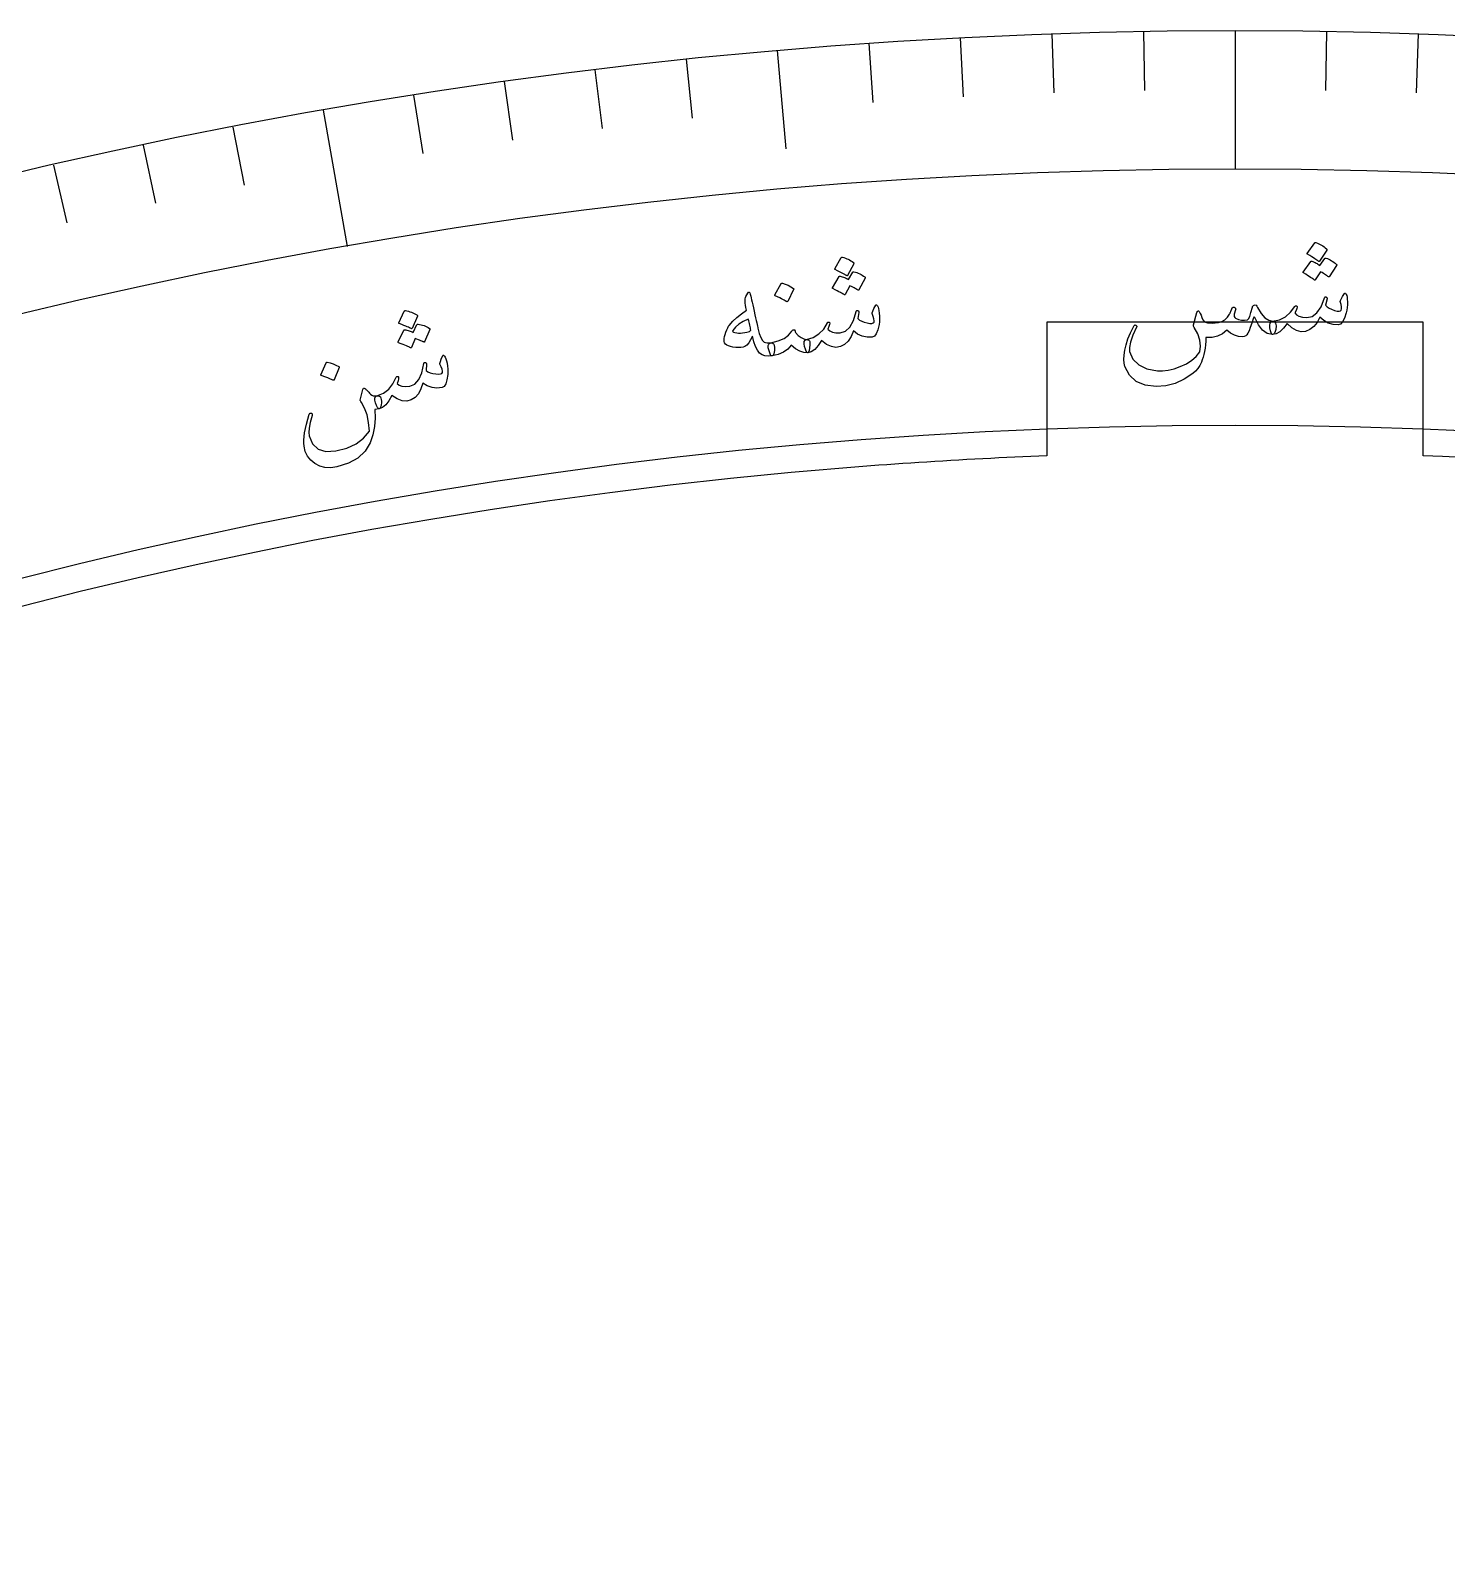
# Model space of a CAD drawing. Header units: millimetres. Extents: x -150 to 150, y -150 to 198.
# Drawn here: x -34.23 to 6.01, y 105.83 to 149.24 of the extents above; entities that cross this region are included whole.
import ezdxf

# ---------------------------------------------------------------- set-up
doc = ezdxf.new("R2010")
doc.units = ezdxf.units.MM
for name, color, linetype in [('CUT_INNER', 6, 'Continuous'), ('ENGRAVE', 7, 'Continuous'), ('ENGRAVE_FINE', 8, 'Continuous'), ('TEXT', 5, 'Continuous')]:
    doc.layers.add(name, color=color, linetype=linetype)

msp = doc.modelspace()

# ---------------------------------------------------------------- linework, layer by layer
at = {"layer": 'CUT_INNER'}
for points in [[(5.35, 140.95), (-5.35, 140.95), (-5.35, 137.1451)], [(5.8933, 137.1234), (5.35, 137.1451), (5.35, 140.95)]]:
    msp.add_lwpolyline(points, dxfattribs=at)
for centre, radius, start, end in [((0, 0), 137.25, 95.273437, 87.539062), ((-0.0758, 0.9864), 136.2609, 92.218281, 95.279818)]:
    msp.add_arc(centre, radius, start, end, dxfattribs=at)
at = {"layer": 'ENGRAVE'}
for points in [[(0, 149.235), (0, 145.308)], [(-13.0067, 148.6671), (-12.7622, 145.8728)], [(-25.9144, 146.9678), (-25.2325, 143.1004)]]:
    msp.add_lwpolyline(points, dxfattribs=at)
for radius in [149.235, 145.308, 138.015]:
    msp.add_circle((0, 0), radius, dxfattribs=at)
at = {"layer": 'ENGRAVE_FINE'}
for points in [[(-10.4101, 148.8715), (-10.2927, 147.1926)], [(-7.8104, 149.0305), (-7.7223, 147.3498)], [(-5.2082, 149.1441), (-5.1495, 147.4621)], [(-2.6045, 149.2123), (-2.5751, 147.5295)], [(2.6045, 149.2123), (2.5751, 147.5295)], [(5.2082, 149.1441), (5.1495, 147.4621)], [(-18.1872, 148.1226), (-17.9821, 146.4522)], [(-15.5993, 148.4175), (-15.4234, 146.7437)], [(-20.7695, 147.7827), (-20.5353, 146.116)], [(-23.3455, 147.3977), (-23.0822, 145.7354)], [(-28.4754, 146.4931), (-28.1542, 144.8411)], [(-31.0277, 145.9739), (-30.6778, 144.3276)], [(-33.5706, 145.4101), (-33.192, 143.7703)]]:
    msp.add_lwpolyline(points, dxfattribs=at)
at = {"layer": 'TEXT'}
for points in [[(2.2671, 143.2005), (2.2725, 143.2057), (2.28, 143.2087), (2.2896, 143.2096), (2.3012, 143.2084), (2.3428, 143.1922), (2.383, 143.1745), (2.4219, 143.1553), (2.4594, 143.1344), (2.4957, 143.1118), (2.5313, 143.087), (2.566, 143.0602), (2.5998, 143.0312), (2.6081, 143.0209), (2.6122, 143.0111), (2.612, 143.0019), (2.6076, 142.9933), (2.3986, 142.6781), (2.3911, 142.6725), (2.3815, 142.6721), (2.37, 142.677), (2.3564, 142.6872), (2.3446, 142.6958), (2.326, 142.7087), (2.3006, 142.7259), (2.2684, 142.7474), (2.2288, 142.7732), (2.1814, 142.8033), (2.126, 142.8377), (2.0627, 142.8764), (2.0543, 142.8828), (2.0501, 142.8891), (2.0502, 142.8954), (2.0546, 142.9017)], [(-10.8629, 142.3684), (-10.858, 142.374), (-10.8509, 142.3777), (-10.8415, 142.3795), (-10.8298, 142.3793), (-10.787, 142.367), (-10.7455, 142.3531), (-10.7051, 142.3374), (-10.666, 142.3201), (-10.6278, 142.3009), (-10.5903, 142.2795), (-10.5534, 142.256), (-10.5171, 142.2303), (-10.5099, 142.2221), (-10.5063, 142.2132), (-10.5064, 142.2035), (-10.5101, 142.1929), (-10.6887, 141.8599), (-10.6939, 141.8553), (-10.702, 141.8547), (-10.7131, 141.858), (-10.7272, 141.8654), (-10.7364, 141.8705), (-10.7509, 141.8783), (-10.7706, 141.8889), (-10.7956, 141.9023), (-10.8258, 141.9181), (-10.8612, 141.9362), (-10.9018, 141.9565), (-10.9476, 141.979), (-11.0768, 141.7333), (-11.0837, 141.727), (-11.0931, 141.7257), (-11.105, 141.7295), (-11.1195, 141.7384), (-11.132, 141.7458), (-11.1516, 141.7569), (-11.1784, 141.7716), (-11.2124, 141.79), (-11.2541, 141.8119), (-11.3041, 141.8374), (-11.3623, 141.8664), (-11.4287, 141.899), (-11.4358, 141.9047), (-11.4392, 141.9108), (-11.4389, 141.9171), (-11.4349, 141.9237), (-11.2524, 142.2413), (-11.2475, 142.247), (-11.2404, 142.2507), (-11.231, 142.2525), (-11.2193, 142.2523), (-11.189, 142.2438), (-11.1589, 142.2345), (-11.1291, 142.2243), (-11.0994, 142.2134), (-11.0702, 142.2013), (-11.0417, 142.1879), (-11.0139, 142.1731), (-10.9868, 142.1569)], [(-11.1885, 142.7808), (-11.1836, 142.7864), (-11.1764, 142.7901), (-11.167, 142.7919), (-11.1552, 142.7918), (-11.1123, 142.7796), (-11.0706, 142.7658), (-11.0301, 142.7502), (-10.9909, 142.733), (-10.9525, 142.7139), (-10.9148, 142.6926), (-10.8778, 142.6691), (-10.8414, 142.6435), (-10.8321, 142.6339), (-10.8271, 142.6246), (-10.8265, 142.6154), (-10.83, 142.6065), (-11.0085, 142.273), (-11.0155, 142.2667), (-11.0249, 142.2654), (-11.0369, 142.2692), (-11.0514, 142.2781), (-11.0639, 142.2856), (-11.0836, 142.2966), (-11.1105, 142.3114), (-11.1446, 142.3297), (-11.1865, 142.3517), (-11.2366, 142.3772), (-11.2949, 142.4063), (-11.3616, 142.4389), (-11.3705, 142.4444), (-11.3753, 142.4504), (-11.3758, 142.4567), (-11.372, 142.4633)], [(2.5525, 142.7594), (2.5579, 142.7645), (2.5654, 142.7675), (2.5749, 142.7684), (2.5865, 142.7671), (2.628, 142.7509), (2.668, 142.7331), (2.7067, 142.7138), (2.744, 142.6929), (2.7802, 142.6701), (2.8156, 142.6453), (2.8502, 142.6184), (2.8838, 142.5894), (2.8903, 142.5806), (2.893, 142.5714), (2.892, 142.5617), (2.8873, 142.5516), (2.6783, 142.2368), (2.6726, 142.2327), (2.6645, 142.2328), (2.6537, 142.2372), (2.6404, 142.2459), (2.6317, 142.2518), (2.618, 142.261), (2.5994, 142.2734), (2.5758, 142.289), (2.5472, 142.3076), (2.5136, 142.3289), (2.4751, 142.353), (2.4316, 142.3797), (2.28, 142.1472), (2.2725, 142.1416), (2.263, 142.1412), (2.2515, 142.1461), (2.2379, 142.1563), (2.2262, 142.1648), (2.2077, 142.1777), (2.1823, 142.1949), (2.1502, 142.2164), (2.1108, 142.2421), (2.0635, 142.2722), (2.0083, 142.3065), (1.9452, 142.3452), (1.9387, 142.3516), (1.9358, 142.3579), (1.9367, 142.3642), (1.9413, 142.3704), (2.1528, 142.6695), (2.1582, 142.6746), (2.1657, 142.6777), (2.1752, 142.6786), (2.1868, 142.6773), (2.2162, 142.666), (2.2452, 142.6539), (2.274, 142.641), (2.3025, 142.6273), (2.3304, 142.6125), (2.3575, 142.5965), (2.3838, 142.5791), (2.4093, 142.5605)], [(-12.8966, 142.0427), (-12.8918, 142.0484), (-12.8847, 142.0522), (-12.8753, 142.0541), (-12.8636, 142.0541), (-12.7787, 142.0286), (-12.6979, 141.9953), (-12.6213, 141.9542), (-12.5488, 141.9054), (-12.5415, 141.8976), (-12.5378, 141.8895), (-12.5379, 141.8811), (-12.5416, 141.8723), (-12.7109, 141.5371), (-12.7176, 141.5289), (-12.7269, 141.5262), (-12.7388, 141.5291), (-12.7533, 141.5375), (-12.7659, 141.5448), (-12.7856, 141.5557), (-12.8126, 141.5701), (-12.8468, 141.5881), (-12.8887, 141.6095), (-12.9389, 141.6344), (-12.9974, 141.6628), (-13.0642, 141.6946), (-13.0732, 141.7001), (-13.078, 141.7059), (-13.0786, 141.7122), (-13.0749, 141.7188)], [(-13.8435, 141.7681), (-13.8213, 141.7966), (-13.8022, 141.8016), (-13.7861, 141.7832), (-13.773, 141.7412), (-13.7676, 141.7157), (-13.7596, 141.6804), (-13.7491, 141.6353), (-13.7361, 141.5804), (-13.7208, 141.5153), (-13.7034, 141.4392), (-13.6838, 141.3524), (-13.6622, 141.2546), (-13.6409, 141.1586), (-13.6219, 141.0725), (-13.6052, 140.9966), (-13.5908, 140.9307), (-13.5787, 140.8751), (-13.5689, 140.83), (-13.5615, 140.7956), (-13.5565, 140.7717), (-13.5204, 140.6216), (-13.4783, 140.5063), (-13.4301, 140.4259), (-13.3758, 140.3802), (-13.3391, 140.364), (-13.2957, 140.3552), (-13.2457, 140.3538), (-13.189, 140.36), (-13.1549, 140.3576), (-13.1276, 140.3436), (-13.1071, 140.3179), (-13.0934, 140.2804), (-13.0854, 140.2346), (-13.0826, 140.1877), (-13.085, 140.1398), (-13.0925, 140.0909), (-13.104, 140.0488), (-13.118, 140.0169), (-13.1346, 139.9953), (-13.1537, 139.9841), (-13.2626, 139.9748), (-13.3582, 139.9858), (-13.4405, 140.0169), (-13.5097, 140.0682), (-13.5714, 140.1473), (-13.6263, 140.2539), (-13.6746, 140.388), (-13.7161, 140.5497), (-13.7652, 140.444), (-13.8174, 140.3596), (-13.8727, 140.2964), (-13.931, 140.2545), (-13.98, 140.2368), (-14.0385, 140.2259), (-14.1067, 140.222), (-14.1844, 140.2249), (-14.2672, 140.235), (-14.3372, 140.2494), (-14.3946, 140.2683), (-14.4394, 140.2917), (-14.4767, 140.3224), (-14.5028, 140.3558), (-14.5176, 140.3919), (-14.5211, 140.4309), (-14.5164, 140.4804), (-14.5056, 140.5358), (-14.4885, 140.5971), (-14.4651, 140.6644), (-14.4383, 140.7322), (-14.4143, 140.7866), (-14.3932, 140.8275), (-14.3749, 140.855), (-14.2693, 140.97), (-14.1525, 141.0798), (-14.0244, 141.1843), (-13.8851, 141.2835), (-13.8984, 141.363), (-13.9092, 141.4318), (-13.9173, 141.4898), (-13.9227, 141.5369), (-13.9242, 141.5768), (-13.9206, 141.613), (-13.9119, 141.6455), (-13.898, 141.6742)], [(3.1154, 141.7621), (3.1247, 141.7682), (3.1355, 141.7658), (3.1476, 141.7551), (3.1611, 141.7359), (3.1754, 141.7036), (3.1856, 141.6577), (3.1919, 141.5983), (3.1942, 141.5253), (3.1937, 141.4425), (3.1874, 141.3619), (3.1754, 141.2834), (3.1577, 141.2073), (3.1078, 141.0594), (3.0537, 140.9536), (2.9953, 140.8898), (2.9327, 140.868), (2.7857, 140.8797), (2.6503, 140.9208), (2.5264, 140.9916), (2.4138, 141.0919), (2.3327, 140.9382), (2.2378, 140.8189), (2.1289, 140.7338), (2.006, 140.6829), (1.8777, 140.6731), (1.7484, 140.7073), (1.6181, 140.7854), (1.4864, 140.9075), (1.3774, 140.7709), (1.2711, 140.6736), (1.1673, 140.6155), (1.0659, 140.5967), (1.0457, 140.6083), (1.0266, 140.6431), (1.0088, 140.7009), (0.9921, 140.7818), (0.9864, 140.8615), (0.9973, 140.9202), (1.0248, 140.9578), (1.0688, 140.9742), (1.2621, 141.0164), (1.4319, 141.1), (1.5783, 141.2251), (1.7013, 141.3917), (1.708, 141.4008), (1.7152, 141.4073), (1.7228, 141.4111), (1.731, 141.4124), (1.7409, 141.4112), (1.7498, 141.4079), (1.7576, 141.4026), (1.7643, 141.3952), (1.768, 141.3726), (1.7583, 141.3344), (1.7354, 141.2807), (1.6992, 141.2114), (1.7449, 141.157), (1.8163, 141.1166), (1.9136, 141.0898), (2.0367, 141.0768), (2.1908, 141.1068), (2.3268, 141.2098), (2.4448, 141.3858), (2.545, 141.635), (2.55, 141.6478), (2.5559, 141.6568), (2.5628, 141.6622), (2.5708, 141.6639), (2.5826, 141.6627), (2.5927, 141.6593), (2.6013, 141.6539), (2.6083, 141.6465), (2.6133, 141.6359), (2.6163, 141.6253), (2.6172, 141.6148), (2.6159, 141.6044), (2.5707, 141.429), (2.6189, 141.3845), (2.6772, 141.3452), (2.7455, 141.3108), (2.8238, 141.2815), (2.9002, 141.2618), (2.9586, 141.2567), (2.9989, 141.2661), (3.0211, 141.29), (3.029, 141.327), (3.0262, 141.3801), (3.0127, 141.4491), (2.9885, 141.534), (2.9935, 141.5578), (3.0163, 141.6037), (3.0569, 141.6718), (3.1154, 141.7621)], [(-23.6068, 141.2595), (-23.6025, 141.2656), (-23.5956, 141.2699), (-23.5864, 141.2725), (-23.5747, 141.2734), (-23.5309, 141.265), (-23.4881, 141.2548), (-23.4464, 141.2429), (-23.4058, 141.2292), (-23.3659, 141.2135), (-23.3265, 141.1955), (-23.2876, 141.1754), (-23.249, 141.153), (-23.239, 141.1443), (-23.2332, 141.1354), (-23.2318, 141.1264), (-23.2345, 141.1172), (-23.3833, 140.7694), (-23.3896, 140.7625), (-23.3989, 140.7604), (-23.4112, 140.7632), (-23.4264, 140.7707), (-23.4395, 140.777), (-23.4601, 140.7864), (-23.4882, 140.7987), (-23.5238, 140.814), (-23.5674, 140.8323), (-23.6195, 140.8533), (-23.6802, 140.8772), (-23.7494, 140.9038), (-23.7588, 140.9086), (-23.7641, 140.9141), (-23.7651, 140.9203), (-23.762, 140.9272)], [(-10.2089, 141.4283), (-10.2002, 141.4353), (-10.1893, 141.434), (-10.1762, 141.4244), (-10.1609, 141.4066), (-10.1437, 141.3757), (-10.1291, 141.331), (-10.1173, 141.2725), (-10.1082, 141.2), (-10.101, 141.1175), (-10.0996, 141.0366), (-10.1042, 140.9574), (-10.1147, 140.8799), (-10.1505, 140.728), (-10.1944, 140.6176), (-10.2465, 140.5486), (-10.3069, 140.5211), (-10.4542, 140.5189), (-10.5929, 140.5471), (-10.7229, 140.6059), (-10.8444, 140.6952), (-10.9107, 140.5346), (-10.9941, 140.4069), (-11.0945, 140.312), (-11.2121, 140.2497), (-11.3389, 140.228), (-11.4708, 140.2499), (-11.6079, 140.3154), (-11.7504, 140.4246), (-11.8461, 140.2784), (-11.9429, 140.1715), (-12.0407, 140.1039), (-12.1399, 140.0756), (-12.1611, 140.0854), (-12.1833, 140.1182), (-12.2065, 140.1741), (-12.2307, 140.253), (-12.2439, 140.3319), (-12.2386, 140.3913), (-12.2148, 140.4313), (-12.1725, 140.4518), (-11.9839, 140.5119), (-11.8227, 140.6111), (-11.6887, 140.7494), (-11.5819, 140.9269), (-11.5761, 140.9365), (-11.5696, 140.9436), (-11.5623, 140.9482), (-11.5544, 140.9502), (-11.5443, 140.9499), (-11.5352, 140.9475), (-11.5269, 140.9429), (-11.5195, 140.9362), (-11.5138, 140.914), (-11.5198, 140.8751), (-11.5376, 140.8195), (-11.5671, 140.7471), (-11.5165, 140.6973), (-11.4416, 140.6637), (-11.3422, 140.6462), (-11.2185, 140.6448), (-11.0679, 140.6891), (-10.9422, 140.8044), (-10.8412, 140.9908), (-10.7648, 141.2483), (-10.7611, 141.2614), (-10.756, 141.271), (-10.7496, 141.277), (-10.7419, 141.2795), (-10.73, 141.2793), (-10.7196, 141.277), (-10.7105, 141.2724), (-10.7029, 141.2656), (-10.6969, 141.2555), (-10.6929, 141.2453), (-10.6911, 141.2349), (-10.6914, 141.2244), (-10.7199, 141.0455), (-10.6677, 141.0058), (-10.606, 140.9721), (-10.5348, 140.9443), (-10.454, 140.9225), (-10.3761, 140.9101), (-10.3176, 140.9104), (-10.2783, 140.9236), (-10.2584, 140.9495), (-10.254, 140.9871), (-10.2618, 141.0396), (-10.2817, 141.1071), (-10.3138, 141.1894), (-10.3111, 141.2135), (-10.2927, 141.2614), (-10.2587, 141.333), (-10.2089, 141.4283)], [(0.4929, 141.3676), (0.5011, 141.3888), (0.513, 141.4063), (0.5285, 141.4201), (0.5477, 141.4303), (0.5726, 141.4341), (0.597, 141.4248), (0.6207, 141.4024), (0.6439, 141.3669), (0.7468, 141.1942), (0.8519, 141.0711), (0.9591, 140.9978), (1.0688, 140.9742), (1.1215, 140.9607), (1.1541, 140.9169), (1.1665, 140.8429), (1.1589, 140.7386), (1.1448, 140.6763), (1.1246, 140.6319), (1.0983, 140.6053), (1.0659, 140.5967), (0.9188, 140.6273), (0.786, 140.717), (0.6675, 140.8658), (0.563, 141.0736), (0.5545, 141.0923), (0.5453, 141.0978), (0.5356, 141.0903), (0.5253, 141.0696), (0.4759, 140.9151), (0.4334, 140.7909), (0.3979, 140.6972), (0.3693, 140.6338), (0.3408, 140.588), (0.3055, 140.5553), (0.2635, 140.5357), (0.2147, 140.5292), (0.0959, 140.5396), (-0.0188, 140.5745), (-0.1294, 140.6339), (-0.2359, 140.718), (-0.3557, 140.6123), (-0.4942, 140.5432), (-0.6515, 140.5106), (-0.8276, 140.5144), (-0.8327, 140.4042), (-0.841, 140.3003), (-0.8523, 140.2027), (-0.8668, 140.1114), (-0.8845, 140.0261), (-0.9053, 139.9465), (-0.9292, 139.8726), (-0.9562, 139.8045), (-1.0002, 139.7138), (-1.0545, 139.6308), (-1.1191, 139.5556), (-1.1941, 139.4881), (-1.4413, 139.3232), (-1.6978, 139.2059), (-1.9638, 139.1364), (-2.2396, 139.1144), (-2.5567, 139.1537), (-2.8103, 139.2624), (-3.0007, 139.4407), (-3.1279, 139.6889), (-3.148, 139.7768), (-3.1551, 139.8824), (-3.149, 140.0055), (-3.1298, 140.1462), (-3.0947, 140.3015), (-3.0411, 140.4681), (-2.9687, 140.6462), (-2.8776, 140.8356), (-2.8693, 140.8486), (-2.8603, 140.858), (-2.8508, 140.8637), (-2.8406, 140.8657), (-2.827, 140.8647), (-2.8154, 140.861), (-2.8059, 140.8546), (-2.7984, 140.8456), (-2.7935, 140.8349), (-2.7917, 140.8237), (-2.793, 140.8119), (-2.7975, 140.7995), (-2.9033, 140.572), (-2.9715, 140.3815), (-3.0023, 140.228), (-2.9959, 140.1114), (-2.9005, 139.8957), (-2.7369, 139.7328), (-2.5052, 139.6223), (-2.2054, 139.5639), (-2.0575, 139.5603), (-1.9001, 139.5788), (-1.7331, 139.6193), (-1.5564, 139.6817), (-1.3795, 139.7643), (-1.2285, 139.8612), (-1.1033, 139.9723), (-1.004, 140.0979), (-0.9804, 140.2643), (-0.9991, 140.4356), (-1.0601, 140.6119), (-1.1635, 140.7931), (-1.1739, 140.8137), (-1.1795, 140.8338), (-1.1805, 140.8535), (-1.1767, 140.8727), (-1.0832, 141.2216), (-1.0699, 141.2532), (-1.0543, 141.268), (-1.0364, 141.266), (-1.0164, 141.2473), (-0.9893, 141.1966), (-0.9633, 141.1407), (-0.9382, 141.0795), (-0.9143, 141.0131), (-0.8705, 140.9564), (-0.782, 140.9247), (-0.6486, 140.9178), (-0.4705, 140.9355), (-0.3741, 140.9633), (-0.2898, 141.0126), (-0.2174, 141.0832), (-0.1571, 141.1753), (-0.149, 141.1883), (-0.1414, 141.2021), (-0.1344, 141.2167), (-0.1278, 141.232), (-0.1215, 141.2479), (-0.1153, 141.264), (-0.109, 141.2804), (-0.1027, 141.2971), (-0.0899, 141.3285), (-0.0765, 141.3516), (-0.0627, 141.3663), (-0.0482, 141.3726), (-0.0357, 141.3729), (-0.0231, 141.3695), (-0.0105, 141.3624), (0.0021, 141.3516), (0.0126, 141.3404), (0.0189, 141.3275), (0.021, 141.3131), (0.0189, 141.2971), (-0.023, 141.1754), (-0.0283, 141.1385), (-0.023, 141.1073), (-0.0073, 141.0818), (0.0188, 141.0622), (0.1012, 141.0246), (0.1851, 141.0044), (0.2706, 141.0013), (0.3578, 141.0156), (0.3866, 141.0422), (0.4187, 141.1098), (0.4541, 141.2182), (0.4929, 141.3676)], [(-23.2465, 140.8771), (-23.2422, 140.8831), (-23.2354, 140.8874), (-23.2261, 140.89), (-23.2145, 140.8909), (-23.1708, 140.8824), (-23.1282, 140.8721), (-23.0866, 140.8601), (-23.0462, 140.8462), (-23.0064, 140.8304), (-22.9672, 140.8124), (-22.9283, 140.7921), (-22.89, 140.7697), (-22.8821, 140.7622), (-22.8777, 140.7536), (-22.8769, 140.7439), (-22.8797, 140.7331), (-23.0286, 140.3857), (-23.0333, 140.3807), (-23.0414, 140.3794), (-23.0528, 140.3818), (-23.0674, 140.3879), (-23.0771, 140.3921), (-23.0922, 140.3987), (-23.1127, 140.4075), (-23.1388, 140.4186), (-23.1702, 140.4318), (-23.2071, 140.4467), (-23.2493, 140.4634), (-23.2969, 140.4818), (-23.4041, 140.2258), (-23.4105, 140.2189), (-23.4198, 140.2168), (-23.432, 140.2196), (-23.4471, 140.2271), (-23.4602, 140.2334), (-23.4808, 140.2428), (-23.5088, 140.2551), (-23.5442, 140.2704), (-23.5877, 140.2886), (-23.6397, 140.3097), (-23.7001, 140.3335), (-23.7692, 140.3601), (-23.7767, 140.3652), (-23.7806, 140.3709), (-23.7809, 140.3773), (-23.7775, 140.3842), (-23.6234, 140.7165), (-23.6191, 140.7226), (-23.6123, 140.7269), (-23.603, 140.7295), (-23.5914, 140.7304), (-23.5605, 140.7246), (-23.5297, 140.7179), (-23.4991, 140.7104), (-23.4686, 140.702), (-23.4385, 140.6926), (-23.4089, 140.6817), (-23.3799, 140.6693), (-23.3515, 140.6556)], [(-13.8307, 141.0317), (-13.9773, 140.9648), (-14.0995, 140.8881), (-14.1974, 140.8015), (-14.271, 140.7053), (-14.2753, 140.6927), (-14.2739, 140.6818), (-14.2669, 140.6725), (-14.2542, 140.6648), (-14.2088, 140.6506), (-14.1602, 140.6411), (-14.1083, 140.6364), (-14.0533, 140.6366), (-13.995, 140.6414), (-13.9335, 140.6511), (-13.8689, 140.6655), (-13.8009, 140.6847), (-13.7906, 140.6892), (-13.7799, 140.6963), (-13.769, 140.706), (-13.7579, 140.7184), (-13.7637, 140.7524), (-13.7705, 140.7878), (-13.7782, 140.8247), (-13.7868, 140.8631), (-13.7964, 140.903), (-13.8069, 140.9444), (-13.8183, 140.9873), (-13.8307, 141.0317)], [(-12.1725, 140.4518), (-12.1385, 140.4439), (-12.1133, 140.4348), (-12.0969, 140.4244), (-12.0893, 140.4126), (-12.0846, 140.3941), (-12.0816, 140.3712), (-12.0803, 140.3439), (-12.0807, 140.3123), (-12.0879, 140.2104), (-12.1001, 140.137), (-12.1175, 140.092), (-12.1399, 140.0756), (-12.2535, 140.0818), (-12.3699, 140.1197), (-12.4893, 140.1894), (-12.6116, 140.2909), (-12.7095, 140.1791), (-12.8325, 140.0908), (-12.9805, 140.0258), (-13.1537, 139.9841), (-13.173, 139.9862), (-13.1894, 139.9965), (-13.203, 140.015), (-13.2136, 140.0416), (-13.2634, 140.2139), (-13.2689, 140.2331), (-13.2694, 140.2544), (-13.2648, 140.2778), (-13.2551, 140.3032), (-13.2431, 140.3233), (-13.2281, 140.3394), (-13.21, 140.3517), (-13.189, 140.36), (-12.9816, 140.4109), (-12.8138, 140.4832), (-12.6857, 140.577), (-12.5972, 140.6923), (-12.587, 140.708), (-12.5744, 140.7196), (-12.5593, 140.7273), (-12.5417, 140.731), (-12.5251, 140.7301), (-12.5127, 140.7241), (-12.5046, 140.7129), (-12.5008, 140.6967), (-12.4989, 140.6811), (-12.4961, 140.6676), (-12.4925, 140.6564), (-12.488, 140.6473), (-12.4104, 140.5691), (-12.3319, 140.5105), (-12.2526, 140.4714), (-12.1725, 140.4518)], [(-25.8289, 139.7909), (-25.8247, 139.7971), (-25.818, 139.8015), (-25.8089, 139.8042), (-25.7973, 139.8053), (-25.7107, 139.7877), (-25.6274, 139.7619), (-25.5476, 139.728), (-25.4711, 139.686), (-25.4631, 139.6789), (-25.4587, 139.6712), (-25.458, 139.6628), (-25.4609, 139.6538), (-25.598, 139.3045), (-25.6039, 139.2957), (-25.6129, 139.2922), (-25.6249, 139.294), (-25.6401, 139.3011), (-25.6533, 139.3072), (-25.6739, 139.3162), (-25.702, 139.3281), (-25.7376, 139.3428), (-25.7812, 139.3603), (-25.8333, 139.3806), (-25.894, 139.4034), (-25.9632, 139.429), (-25.9726, 139.4336), (-25.9779, 139.439), (-25.9791, 139.4452), (-25.9761, 139.4522)], [(-22.5129, 139.9977), (-22.5049, 140.0054), (-22.4939, 140.005), (-22.48, 139.9966), (-22.4633, 139.9802), (-22.4434, 139.951), (-22.425, 139.9077), (-22.4081, 139.8504), (-22.3927, 139.7791), (-22.3783, 139.6975), (-22.3699, 139.617), (-22.3676, 139.5378), (-22.3712, 139.4596), (-22.3936, 139.3052), (-22.4278, 139.1914), (-22.4737, 139.1181), (-22.5314, 139.0854), (-22.678, 139.0703), (-22.8186, 139.0864), (-22.9533, 139.1336), (-23.0821, 139.2119), (-23.1341, 139.0462), (-23.206, 138.9117), (-23.2978, 138.8083), (-23.4095, 138.7361), (-23.5339, 138.7033), (-23.6672, 138.7136), (-23.8095, 138.7669), (-23.961, 138.8633), (-24.0436, 138.7093), (-24.1306, 138.5944), (-24.2222, 138.5185), (-24.3185, 138.4817), (-24.3405, 138.4895), (-24.3655, 138.5202), (-24.3935, 138.5739), (-24.4245, 138.6504), (-24.4445, 138.7278), (-24.4444, 138.7875), (-24.4242, 138.8294), (-24.3838, 138.8535), (-24.2012, 138.9299), (-24.0493, 139.0428), (-23.9279, 139.1922), (-23.837, 139.3783), (-23.832, 139.3885), (-23.8262, 139.3961), (-23.8193, 139.4013), (-23.8115, 139.404), (-23.8015, 139.4046), (-23.7922, 139.403), (-23.7836, 139.3991), (-23.7756, 139.3931), (-23.768, 139.3715), (-23.7706, 139.3322), (-23.7834, 139.2752), (-23.8066, 139.2005), (-23.7518, 139.1553), (-23.6742, 139.1284), (-23.5737, 139.1197), (-23.4503, 139.1291), (-23.3042, 139.1863), (-23.189, 139.3122), (-23.1047, 139.5066), (-23.051, 139.7698), (-23.0485, 139.7833), (-23.0443, 139.7933), (-23.0384, 139.7998), (-23.0309, 139.8029), (-23.0191, 139.8038), (-23.0085, 139.8024), (-22.9991, 139.7986), (-22.9909, 139.7925), (-22.984, 139.783), (-22.9792, 139.7732), (-22.9764, 139.763), (-22.9758, 139.7525), (-22.9886, 139.5718), (-22.9331, 139.5368), (-22.8687, 139.5086), (-22.7953, 139.4871), (-22.713, 139.4724), (-22.6343, 139.4668), (-22.576, 139.4723), (-22.5381, 139.4888), (-22.5205, 139.5163), (-22.5194, 139.5542), (-22.5317, 139.6059), (-22.5575, 139.6713), (-22.5966, 139.7505), (-22.596, 139.7748), (-22.5819, 139.8241), (-22.5542, 139.8984), (-22.5129, 139.9977)], [(-24.789, 139.0289), (-24.7796, 139.054), (-24.766, 139.0671), (-24.7481, 139.0682), (-24.7259, 139.0572), (-24.7127, 139.0473), (-24.6974, 139.0346), (-24.68, 139.019), (-24.6606, 139.0006), (-24.6393, 138.9796), (-24.6165, 138.9562), (-24.5923, 138.9304), (-24.5666, 138.9022), (-24.5314, 138.8731), (-24.4892, 138.8552), (-24.44, 138.8487), (-24.3838, 138.8535), (-24.3442, 138.8549), (-24.312, 138.8438), (-24.2872, 138.8201), (-24.2697, 138.7841), (-24.2597, 138.7435), (-24.2558, 138.6981), (-24.2579, 138.648), (-24.266, 138.5931), (-24.2766, 138.5465), (-24.2889, 138.5124), (-24.3029, 138.4908), (-24.3185, 138.4817), (-24.4459, 138.4592), (-24.4314, 138.2173), (-24.4488, 137.9794), (-24.4977, 137.7455), (-24.5781, 137.5154), (-24.7202, 137.2757), (-24.9248, 137.082), (-25.1918, 136.934), (-25.5215, 136.8314), (-25.6969, 136.8071), (-25.8599, 136.8148), (-26.0107, 136.8545), (-26.1493, 136.9263), (-26.2664, 137.0233), (-26.3563, 137.1376), (-26.4192, 137.2694), (-26.4548, 137.4188), (-26.462, 137.5022), (-26.4616, 137.5942), (-26.4535, 137.695), (-26.4378, 137.8044), (-26.415, 137.9224), (-26.3855, 138.0488), (-26.3492, 138.1837), (-26.3063, 138.3271), (-26.3016, 138.3392), (-26.2954, 138.3484), (-26.2876, 138.3547), (-26.2781, 138.3581), (-26.2646, 138.3596), (-26.2527, 138.3586), (-26.2425, 138.3552), (-26.2339, 138.3494), (-26.2259, 138.3394), (-26.2223, 138.327), (-26.2229, 138.3122), (-26.2279, 138.295), (-26.2807, 138.0979), (-26.3125, 137.9362), (-26.3234, 137.81), (-26.3135, 137.7193), (-26.2161, 137.4888), (-26.0573, 137.3399), (-25.8372, 137.2724), (-25.5557, 137.2859), (-25.2422, 137.3665), (-24.9784, 137.4869), (-24.7643, 137.6474), (-24.5996, 137.8482), (-24.621, 138.0913), (-24.6658, 138.3084), (-24.7341, 138.4994), (-24.8259, 138.6644), (-24.8411, 138.6885), (-24.8517, 138.7077), (-24.8577, 138.7218), (-24.8591, 138.7309)]]:
    msp.add_lwpolyline(points, close=True, dxfattribs=at)

doc.saveas('drawing.dxf')
